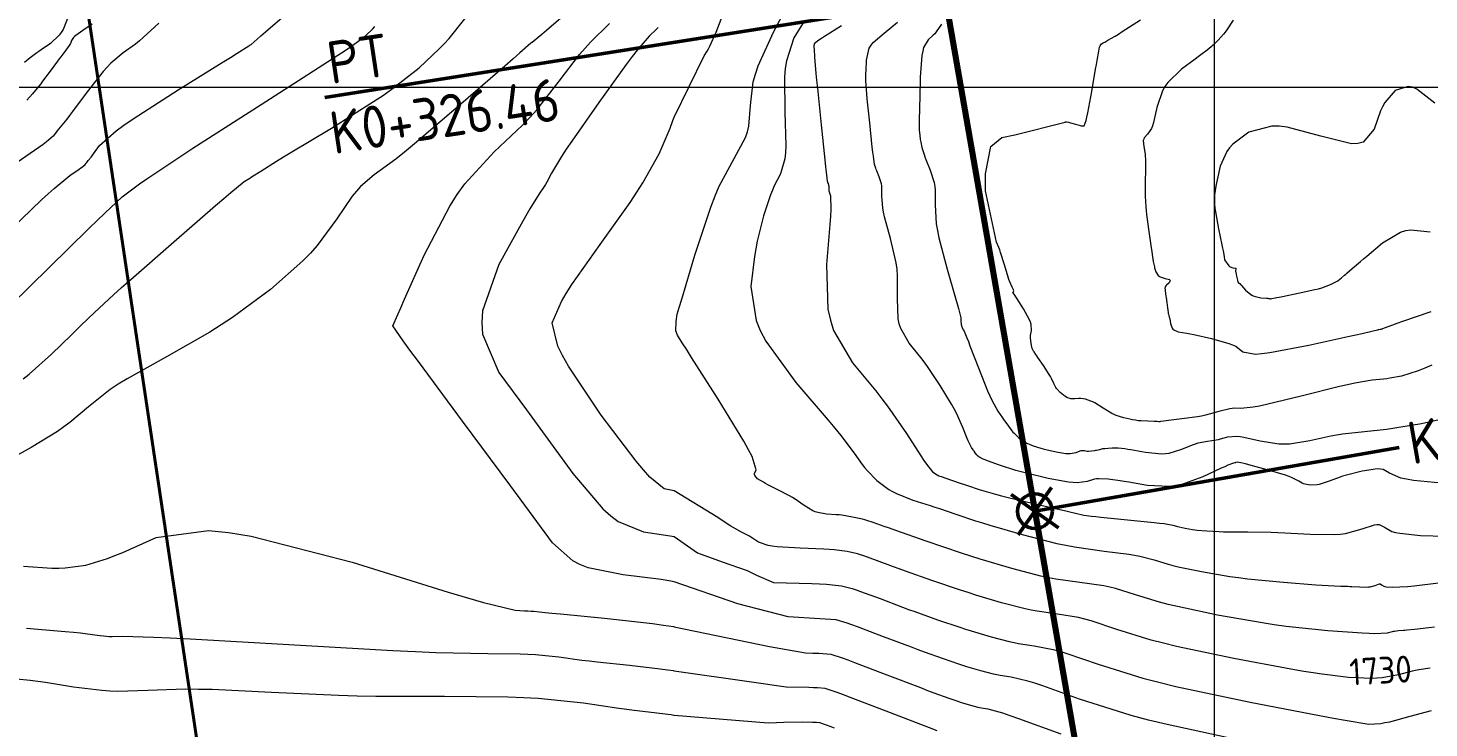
# Model space of a CAD drawing. Header units: millimetres. Extents: x 837475 to 838477, y 1189012 to 1191015.
# Drawn here: x 837908.5 to 838106.9, y 1190523.2 to 1190622.3 of the extents above; entities that cross this region are included whole.
import ezdxf

# ---------------------------------------------------------------- set-up
doc = ezdxf.new("R2010")
doc.units = ezdxf.units.MM
doc.header["$LTSCALE"] = 0.3
doc.linetypes.add('ACAD_ISO03W100', pattern=[30, 12, -18])
for name, color, linetype, lineweight in [('Abscisado 100m', 250, 'Continuous', 50), ('Abscisas TP Y TC', 250, 'Continuous', 50), ('COORD', 253, 'Continuous', 20), ('CORREDORVIA', 94, 'Continuous', 40), ('VIA_Curvas', 250, 'Continuous', 80)]:
    doc.layers.add(name, color=color, linetype=linetype, lineweight=lineweight)
for name, color, linetype, lineweight, true_color in [('COTAS 10', 7, 'Continuous', 9, 0x6e3e2d), ('COTAS INT', 7, 'Continuous', 5, 0x9fa19f), ('Linea_Tendencia', 7, 'ACAD_ISO03W100', 30, 0xef3939)]:
    doc.layers.add(name, color=color, linetype=linetype, lineweight=lineweight, true_color=true_color)
doc.styles.get("Standard").update_dxf_attribs({"font": 'isocp2.shx', "bigfont": '@extfont2.shx'})

msp = doc.modelspace()

# ---------------------------------------------------------------- linework, layer by layer
at = {"layer": 'Abscisado 100m'}
for p, q in [((838051.08, 1190553.89, 1705.28), (838102.67, 1190562.9, 1705.28)), ((838048.72, 1190550.53, 1705.28), (838053.44, 1190557.25, 1705.28)), ((838047.72, 1190556.25, 1705.28), (838054.44, 1190551.53, 1705.28))]:
    msp.add_line(p, q, dxfattribs=at)
msp.add_circle((838051.08, 1190553.89, 1705.28), 2.47, dxfattribs=at)
at = {"layer": 'Abscisas TP Y TC'}
msp.add_line((838038.43, 1190626.33, 1705.28), (837950.55, 1190612.42, 1705.28), dxfattribs=at)
at = {"layer": 'COORD'}
for p, q in [((838076.51, 1189013.87), (838076.51, 1191013.87)), ((837476.51, 1190613.87), (838476.51, 1190613.87))]:
    msp.add_line(p, q, dxfattribs=at)
at = {"layer": 'CORREDORVIA'}
msp.add_lwpolyline([(837918.48, 1189883.49), (837925.04, 1189453.38), (837902.5, 1189217.71), (837593.19, 1189234.4), (837666.02, 1189670.12), (837623.32, 1189818.02), (837548.5, 1190011.45), (837506.88, 1190461.6), (837936.28, 1190278.25), (837938.05, 1190355.4), (837933.05, 1190517.45), (837913.69, 1190646.74), (837916.91, 1190801.89), (837910.68, 1191000.96), (838213.03, 1190992.91), (838237.17, 1190821.34), (838237, 1190602.88), (838240.03, 1190437.2), (838238.1, 1190145.73), (838184.2, 1189898.28), (837758.84, 1190109.91), (837918.48, 1189883.49)], dxfattribs=at)
at = {"layer": 'COTAS 10'}
for points in [[(837906.05, 1190582.98), (837911.51, 1190588.35), (837917.15, 1190593.87), (837918.35, 1190595.03), (837919.4, 1190596.04), (837921.89, 1190598.35), (837924.33, 1190600.19), (837925.34, 1190600.9), (837926.49, 1190601.69), (837931.89, 1190605.24), (837938.15, 1190609.26), (837939.85, 1190610.35), (837941.53, 1190611.43), (837947.49, 1190615.24), (837952.41, 1190618.42), (837953.44, 1190619.1), (837954.33, 1190619.7), (837956.32, 1190621.17), (837957.34, 1190622.16), (837957.62, 1190622.45)], [(838107.02, 1190531.66), (838105.45, 1190531.46), (838104.97, 1190531.37), (838104.48, 1190531.26), (838102.57, 1190530.76), (838100.26, 1190530.33), (838099.51, 1190530.27), (838098.72, 1190530.24), (838095.46, 1190530.36), (838091.37, 1190530.88), (838090.82, 1190530.95), (838089.14, 1190531.22), (838087.3, 1190531.53), (838079.26, 1190533.03), (838071.15, 1190534.75), (838069.28, 1190535.21), (838067.56, 1190535.65), (838062.68, 1190537.15), (838059.06, 1190538.36), (838058.13, 1190538.61), (838057.24, 1190538.83), (838054.3, 1190539.32), (838051.42, 1190539.73), (838050.57, 1190539.89), (838049.7, 1190540.08), (838046.34, 1190540.94), (838042.7, 1190542.03), (838041.65, 1190542.37), (838040.57, 1190542.72), (838036.5, 1190544.09), (838032.74, 1190545.42), (838031.86, 1190545.74), (838031.04, 1190546.03), (838028.67, 1190546.92), (838026.85, 1190547.56), (838026.39, 1190547.71), (838025.95, 1190547.84), (838024.49, 1190548.2), (838022.66, 1190548.43), (838021.97, 1190548.48), (838021.22, 1190548.53), (838017.85, 1190548.65), (838014.59, 1190548.83), (838013.9, 1190548.92), (838013.31, 1190549.02), (838011.93, 1190549.51), (838011.1, 1190550.09), (838010.85, 1190550.24), (838010.59, 1190550.4), (838009.56, 1190550.94), (838008.38, 1190551.57), (838008.02, 1190551.79), (838007.65, 1190552.02), (838006.21, 1190553.02), (838000, 1190556.77), (837998.59, 1190557.05), (837996.56, 1190558.71), (837995.66, 1190559.73), (837994.63, 1190560.98), (837989.69, 1190567.49), (837985.06, 1190574.4), (837984.21, 1190575.91), (837983.55, 1190577.23), (837982.74, 1190580.54), (837984.04, 1190583.55), (837984.71, 1190584.69), (837985.51, 1190585.96), (837989.52, 1190591.64), (837993.77, 1190597.59), (837994.72, 1190599.02), (837995.58, 1190600.37), (837997.88, 1190604.45), (837999.44, 1190608.11), (837999.84, 1190609.18), (838000, 1190609.64), (838004.27, 1190618.34), (838004.68, 1190618.96), (838004.85, 1190619.29), (838005.04, 1190619.68), (838005.94, 1190621.66), (838006.92, 1190624.11)], [(838037.86, 1190622.81), (838037.12, 1190621.71), (838036.91, 1190621.45), (838036.7, 1190621.23), (838035.95, 1190620.6), (838035.33, 1190619.5), (838035.2, 1190618.98), (838035.09, 1190618.36), (838034.85, 1190615.31), (838034.77, 1190612.15), (838034.75, 1190611.46), (838034.73, 1190610.84), (838034.7, 1190609.26), (838034.71, 1190608.28), (838034.71, 1190608.04), (838034.72, 1190607.81), (838034.77, 1190607.12), (838034.86, 1190606.48), (838034.89, 1190606.29), (838034.93, 1190606.09), (838035.09, 1190605.33), (838035.39, 1190604.36), (838035.51, 1190604.03), (838035.65, 1190603.67), (838036.27, 1190602.16), (838036.83, 1190600.38), (838036.92, 1190599.85), (838036.98, 1190599.31), (838036.97, 1190597.25), (838037.11, 1190594.54), (838037.27, 1190593.59), (838037.48, 1190592.56), (838038.65, 1190588.14), (838039.86, 1190584.05), (838040.09, 1190583.23), (838040.28, 1190582.55), (838040.58, 1190581.24), (838040.6, 1190580.86), (838040.61, 1190580.77), (838040.61, 1190580.68), (838040.64, 1190580.43), (838040.66, 1190580.25), (838040.67, 1190580.22), (838040.67, 1190580.19), (838040.68, 1190580.13), (838040.7, 1190580.08), (838040.71, 1190580.05), (838040.72, 1190580.02), (838040.79, 1190579.87), (838040.88, 1190579.67), (838040.91, 1190579.62), (838040.94, 1190579.56), (838041.06, 1190579.35), (838041.46, 1190578.43), (838041.66, 1190577.92), (838041.89, 1190577.31), (838043.08, 1190574.2), (838044.37, 1190570.94), (838044.68, 1190570.23), (838044.97, 1190569.6), (838045.82, 1190568.04), (838046.49, 1190567.1), (838046.65, 1190566.86), (838046.81, 1190566.63), (838047.32, 1190565.9), (838047.81, 1190565.25), (838047.97, 1190565.08), (838048.13, 1190564.91), (838048.76, 1190564.32), (838049.49, 1190563.79), (838049.71, 1190563.67), (838049.94, 1190563.54), (838050.85, 1190563.16), (838051.93, 1190562.83), (838052.27, 1190562.73), (838052.63, 1190562.64), (838054.08, 1190562.28), (838055.48, 1190562.06), (838055.8, 1190562.04), (838056.09, 1190562.04), (838056.91, 1190562.21), (838057.49, 1190562.42), (838057.63, 1190562.46), (838057.75, 1190562.48), (838058.12, 1190562.46), (838058.46, 1190562.4), (838058.56, 1190562.39), (838058.67, 1190562.39), (838059.1, 1190562.41), (838059.56, 1190562.48), (838059.69, 1190562.51), (838059.81, 1190562.53), (838060.25, 1190562.64), (838060.7, 1190562.74), (838060.83, 1190562.76), (838060.97, 1190562.78), (838061.47, 1190562.83), (838062, 1190562.85), (838062.15, 1190562.86), (838062.31, 1190562.86), (838062.88, 1190562.85), (838063.83, 1190562.74), (838064.22, 1190562.68), (838064.67, 1190562.61), (838066.72, 1190562.24), (838068.98, 1190562.03), (838069.55, 1190562.06), (838070.09, 1190562.12), (838071.86, 1190562.65), (838073.4, 1190563.3), (838073.8, 1190563.44), (838074.19, 1190563.55), (838075.53, 1190563.82), (838076.74, 1190564), (838077.06, 1190564.05), (838077.37, 1190564.12), (838078.4, 1190564.39), (838079.69, 1190564.49), (838080.16, 1190564.45), (838080.68, 1190564.38), (838082.95, 1190563.85), (838085.6, 1190563.42), (838086.36, 1190563.4), (838087.13, 1190563.43), (838089.99, 1190563.9), (838092.96, 1190564.56), (838093.8, 1190564.71), (838094.64, 1190564.84), (838097.72, 1190565.19), (838100.86, 1190565.52), (838101.73, 1190565.63), (838102.61, 1190565.76), (838105.8, 1190566.3), (838108.74, 1190566.96)], [(838022.71, 1190523.19), (838022.08, 1190523.43), (838021.56, 1190523.62), (838020.63, 1190523.95), (838020.14, 1190523.99), (838019.89, 1190524), (838019.6, 1190524.01), (838018.15, 1190524.05), (838015.52, 1190523.99), (838014.48, 1190523.94), (838013.31, 1190523.88), (838000, 1190524.99), (837999.98, 1190524.99), (837999.58, 1190525.06), (837999.13, 1190525.12), (837997.2, 1190525.34), (837994.33, 1190525.68), (837993.29, 1190525.81), (837992.16, 1190525.97), (837987.2, 1190526.71), (837980.75, 1190527.37), (837978.68, 1190527.49), (837976.48, 1190527.58), (837967.5, 1190527.65), (837957.8, 1190527.67), (837955.13, 1190527.73), (837952.49, 1190527.8), (837943.02, 1190528.24), (837934.62, 1190528.64), (837932.65, 1190528.68), (837930.82, 1190528.7), (837925.51, 1190528.54), (837921.27, 1190528.4), (837920.12, 1190528.44), (837918.98, 1190528.5), (837914.96, 1190529.01), (837911.02, 1190529.64), (837909.94, 1190529.79), (837908.85, 1190529.93), (837904.96, 1190530.33)]]:
    msp.add_lwpolyline(points, dxfattribs=at)
at = {"layer": 'COTAS INT'}
for points in [[(837985.3, 1190624.8), (837981.95, 1190621.9), (837981.3, 1190621.35), (837980.78, 1190620.91), (837979.9, 1190620.2), (837979.82, 1190620.19), (837979.8, 1190620.18), (837979.78, 1190620.17), (837979.72, 1190620.1), (837978.17, 1190618.73), (837977.21, 1190617.89), (837976.02, 1190616.86), (837969.82, 1190611.47), (837963.26, 1190605.86), (837961.85, 1190604.7), (837960.6, 1190603.7), (837957.56, 1190601.47), (837955.59, 1190599.82), (837955.03, 1190599.19), (837954.45, 1190598.48), (837952.28, 1190595.28), (837949.48, 1190591.5), (837948.51, 1190590.42), (837947.44, 1190589.33), (837942.86, 1190585.28), (837937.47, 1190581.3), (837935.9, 1190580.26), (837934.28, 1190579.24), (837928.14, 1190575.75), (837922.57, 1190572.64), (837921.31, 1190571.85), (837920.17, 1190571.1), (837917.08, 1190568.67), (837914.45, 1190566.43), (837913.6, 1190565.81), (837912.69, 1190565.19), (837908.98, 1190562.92), (837905.5, 1190560.95)], [(837906.22, 1190593.85), (837910.45, 1190597.94), (837911.4, 1190598.81), (837912.24, 1190599.57), (837914.47, 1190601.38), (837915.77, 1190602.28), (837916.03, 1190602.47), (837916.24, 1190602.62), (837916.64, 1190602.96), (837916.77, 1190603.13), (837916.82, 1190603.19), (837916.86, 1190603.25), (837917.07, 1190603.49), (837917.46, 1190603.98), (837917.62, 1190604.19), (837917.81, 1190604.44), (837918.68, 1190605.63), (837921.02, 1190607.7), (837922.12, 1190608.51), (837923.43, 1190609.41), (837929.8, 1190613.52), (837936.01, 1190617.37), (837937.2, 1190618.11), (837938.17, 1190618.72), (837939.8, 1190619.73), (837939.94, 1190619.82), (837939.98, 1190619.84), (837940.01, 1190619.87), (837940.11, 1190619.93), (837940.99, 1190620.68), (837941.51, 1190621.14), (837942.16, 1190621.7), (837945.5, 1190624.61)], [(838107.67, 1190537.48), (838106.84, 1190537.38), (838104.83, 1190537.15), (838103.73, 1190537.05), (838103.47, 1190537.03), (838103.24, 1190537.01), (838102.56, 1190536.96), (838101.99, 1190536.88), (838101.81, 1190536.85), (838101.64, 1190536.81), (838100.94, 1190536.63), (838099.21, 1190536.54), (838098.38, 1190536.57), (838097.39, 1190536.61), (838092.57, 1190536.96), (838086.64, 1190537.59), (838084.95, 1190537.82), (838083.25, 1190538.08), (838076.95, 1190539.18), (838071.27, 1190540.4), (838069.95, 1190540.71), (838068.74, 1190541.02), (838065.32, 1190542.08), (838062.49, 1190542.95), (838061.67, 1190543.15), (838060.82, 1190543.32), (838054.05, 1190544.28), (838053.01, 1190544.48), (838051.93, 1190544.71), (838047.81, 1190545.77), (838043.33, 1190547.12), (838042.03, 1190547.53), (838040.7, 1190547.96), (838035.7, 1190549.65), (838031.39, 1190551.16), (838030.51, 1190551.47), (838029.76, 1190551.73), (838028.18, 1190552.31), (838027.3, 1190552.59), (838026.99, 1190552.67), (838026.66, 1190552.75), (838025.26, 1190553.05), (838023.75, 1190553.31), (838023.35, 1190553.36), (838022.95, 1190553.4), (838021.6, 1190553.49), (838020.33, 1190553.69), (838019.98, 1190553.8), (838019.64, 1190553.95), (838018.44, 1190554.69), (838017.16, 1190555.59), (838016.77, 1190555.83), (838016.36, 1190556.06), (838014.77, 1190556.89), (838013.29, 1190557.63), (838012.95, 1190557.81), (838012.65, 1190557.98), (838011.83, 1190558.49), (838011.42, 1190558.95), (838011.38, 1190559.09), (838011.37, 1190559.23), (838011.6, 1190559.75), (838011.04, 1190561.61), (838010.53, 1190562.59), (838009.87, 1190563.78), (838006.22, 1190569.75), (838002.47, 1190575.66), (838001.74, 1190576.8), (838001.15, 1190577.73), (838000.5, 1190578.78), (838000.27, 1190579.43), (838000.31, 1190580.72), (838000.44, 1190581.75), (838000.44, 1190581.76), (838000.73, 1190582.72), (838001.08, 1190583.91), (838002.94, 1190590.14), (838005.2, 1190596.93), (838005.8, 1190598.49), (838006.4, 1190599.9), (838008.49, 1190603.81), (838010.09, 1190606.77), (838010.38, 1190607.58), (838010.6, 1190608.39), (838010.83, 1190611.29), (838011.21, 1190614.63), (838011.52, 1190615.72), (838011.91, 1190616.89), (838014.09, 1190621.69), (838016.34, 1190625.95)], [(837927.07, 1190622.96), (837924.86, 1190620.9), (837924.3, 1190620.43), (837923.76, 1190619.99), (837922.02, 1190618.74), (837920.27, 1190617.3), (837919.73, 1190616.74), (837919.16, 1190616.11), (837916.9, 1190613.24), (837914.84, 1190610.45), (837914.41, 1190609.86), (837914.02, 1190609.36), (837913.11, 1190608.21), (837912.63, 1190607.64), (837912.51, 1190607.5), (837912.41, 1190607.37), (837912.09, 1190606.96), (837911.16, 1190606.17), (837910.66, 1190605.8), (837910.05, 1190605.36), (837907, 1190603.25)], [(837907.86, 1190572.6), (837908.72, 1190573.28), (837911.86, 1190576.09), (837914.71, 1190578.86), (837915.39, 1190579.53), (837916.03, 1190580.15), (837917.94, 1190582.02), (837920.64, 1190584.52), (837921.78, 1190585.54), (837923.08, 1190586.69), (837929.16, 1190592.02), (837935.06, 1190597.13), (837936.24, 1190598.14), (837937.23, 1190598.98), (837939.16, 1190600.54), (837939.92, 1190601.02), (837940.16, 1190601.18), (837940.42, 1190601.35), (837941.48, 1190602.02), (837943.72, 1190603.4), (837944.73, 1190604.01), (837945.89, 1190604.72), (837951.48, 1190608.09), (837957.45, 1190611.84), (837958.85, 1190612.78), (837960.14, 1190613.68), (837963.9, 1190616.61), (837966.76, 1190619.29), (837967.47, 1190620.04), (837968.16, 1190620.79), (837970.37, 1190623.54)], [(837914.23, 1190623.82), (837913.51, 1190622.06), (837913.25, 1190621.64), (837912.96, 1190621.25), (837911.7, 1190620.09), (837910.4, 1190619.18), (837910.08, 1190618.95), (837909.78, 1190618.73), (837908.85, 1190618.03), (837908.04, 1190617.39)], [(837917.61, 1190622.78), (837916.3, 1190621.92), (837915.33, 1190621.22), (837915.14, 1190621.05), (837914.98, 1190620.91), (837914.7, 1190620.5), (837914.55, 1190620.09), (837914.47, 1190619.95), (837914.37, 1190619.79), (837913.89, 1190619.12), (837913.2, 1190618.2), (837912.97, 1190617.89), (837912.72, 1190617.56), (837911.69, 1190616.16), (837910.61, 1190614.72), (837910.33, 1190614.36), (837910.06, 1190614.01), (837909.16, 1190612.93), (837908.39, 1190612.03)], [(838080.86, 1190521.31), (838069.82, 1190523.69), (838067.18, 1190524.34), (838064.73, 1190524.99), (838057.41, 1190527.3), (838052.19, 1190529.17), (838051.06, 1190529.54), (838050.08, 1190529.84), (838047.7, 1190530.41), (838046.15, 1190530.63), (838045.69, 1190530.72), (838045.22, 1190530.82), (838043.42, 1190531.28), (838041.46, 1190531.87), (838040.89, 1190532.05), (838040.31, 1190532.24), (838038.12, 1190532.98), (838035.44, 1190533.94), (838034.55, 1190534.27), (838033.6, 1190534.63), (838029.65, 1190536.13), (838025.96, 1190537.52), (838025.18, 1190537.8), (838024.51, 1190538.03), (838022.95, 1190538.5), (838020.63, 1190538.68), (838016.13, 1190538.95), (838009.01, 1190540.78), (838000, 1190543.9), (837999.53, 1190543.99), (837998.15, 1190544.21), (837992.79, 1190544.87), (837987.82, 1190545.9), (837986.68, 1190546.36), (837985.65, 1190546.89), (837982.79, 1190549.41), (837979.51, 1190553.87), (837978.21, 1190555.63), (837976.74, 1190557.61), (837970.05, 1190566.62), (837963.8, 1190575.06), (837962.6, 1190576.68), (837961.65, 1190577.99), (837960.17, 1190580.11), (837960.88, 1190581.7), (837961.31, 1190582.67), (837961.85, 1190583.87), (837964.62, 1190590.11), (837968.24, 1190597.06), (837969.3, 1190598.71), (837970.38, 1190600.23), (837974.51, 1190604.73), (837978.54, 1190608.51), (837979.56, 1190609.59), (837980.55, 1190610.68), (837983.75, 1190614.73), (837986.62, 1190618.49), (837987.39, 1190619.41), (837988.16, 1190620.27), (837990.84, 1190622.91)], [(837997.73, 1190622.35), (837997.47, 1190622.06), (837996.49, 1190621.11), (837994.79, 1190619.14), (837994.06, 1190618.21), (837993.23, 1190617.11), (837989.34, 1190611.73), (837985.51, 1190606.26), (837984.73, 1190605.1), (837984.06, 1190604.09), (837982.64, 1190601.73), (837981.98, 1190600.46), (837981.79, 1190600.13), (837981.6, 1190599.82), (837980.91, 1190598.78), (837979.6, 1190596.67), (837979.02, 1190595.68), (837978.35, 1190594.5), (837975.18, 1190588.78), (837972.88, 1190582.26), (837972.77, 1190580.58), (837972.88, 1190578.95), (837975.18, 1190573.52), (837979.09, 1190568.23), (837980.22, 1190566.7), (837981.37, 1190565.13), (837985.69, 1190559.21), (837989.93, 1190554.21), (837991.03, 1190553.23), (837992.1, 1190552.42), (837995.69, 1190550.96), (837999.44, 1190550.42), (838000, 1190550.31), (838003.3, 1190548.02), (838006.83, 1190546.71), (838010.36, 1190545.49), (838011.65, 1190544.86), (838014.09, 1190543.81), (838019.48, 1190543.66), (838020.6, 1190543.61), (838021.57, 1190543.56), (838023.72, 1190543.35), (838025.23, 1190542.94), (838025.79, 1190542.76), (838026.41, 1190542.54), (838029.16, 1190541.52), (838032.32, 1190540.33), (838033.21, 1190540), (838034.09, 1190539.68), (838037.31, 1190538.53), (838040.44, 1190537.48), (838041.27, 1190537.21), (838042.08, 1190536.95), (838044.88, 1190536.11), (838047.46, 1190535.45), (838048.13, 1190535.3), (838048.78, 1190535.18), (838051, 1190534.86), (838053.66, 1190534.34), (838054.6, 1190534.08), (838055.62, 1190533.77), (838060.04, 1190532.23), (838066.38, 1190530.27), (838068.61, 1190529.7), (838071.04, 1190529.11), (838081.56, 1190526.87), (838091.35, 1190524.98), (838093.33, 1190524.61), (838094.99, 1190524.3), (838098.35, 1190523.76), (838100.04, 1190523.87), (838100.64, 1190523.98), (838101.31, 1190524.11), (838104.21, 1190524.89), (838107.22, 1190525.71)], [(838018.41, 1190623.23), (838016.97, 1190620.87), (838015.91, 1190617.61), (838015.74, 1190616.51), (838015.62, 1190615.32), (838015.67, 1190610.34), (838015.82, 1190605.63), (838015.78, 1190604.62), (838015.69, 1190603.74), (838015.07, 1190601.63), (838014.17, 1190599.94), (838013.91, 1190599.33), (838013.65, 1190598.66), (838012.67, 1190595.69), (838011.78, 1190592.1), (838011.57, 1190591.03), (838011.39, 1190589.93), (838010.87, 1190585.69), (838011.6, 1190580.89), (838012.21, 1190579.44), (838012.99, 1190577.94), (838017.26, 1190572.08), (838021.81, 1190566.77), (838022.77, 1190565.62), (838023.6, 1190564.61), (838025.5, 1190562.08), (838026.63, 1190560.5), (838026.97, 1190560.08), (838027.33, 1190559.67), (838028.72, 1190558.24), (838030.4, 1190556.98), (838030.94, 1190556.67), (838031.5, 1190556.38), (838033.81, 1190555.47), (838036.27, 1190554.69), (838036.93, 1190554.47), (838037.59, 1190554.25), (838039.88, 1190553.47), (838042.68, 1190552.55), (838043.66, 1190552.25), (838044.72, 1190551.93), (838049.27, 1190550.6), (838054.17, 1190549.34), (838055.44, 1190549.07), (838056.69, 1190548.83), (838060.89, 1190548.24), (838064.4, 1190547.81), (838065.2, 1190547.68), (838065.93, 1190547.55), (838067.96, 1190547), (838069.93, 1190546.4), (838070.62, 1190546.22), (838071.38, 1190546.04), (838074.65, 1190545.34), (838078.68, 1190544.67), (838079.92, 1190544.5), (838081.2, 1190544.34), (838086.28, 1190543.84), (838090.83, 1190543.48), (838091.77, 1190543.41), (838092.59, 1190543.36), (838094.41, 1190543.27), (838095.38, 1190543.26), (838095.67, 1190543.25), (838095.95, 1190543.24), (838097.04, 1190543.17), (838098.06, 1190543.16), (838098.3, 1190543.18), (838098.53, 1190543.21), (838099.23, 1190543.4), (838099.74, 1190543.57), (838099.85, 1190543.59), (838099.95, 1190543.59), (838100.17, 1190543.47), (838100.48, 1190543.29), (838100.63, 1190543.25), (838100.81, 1190543.21), (838101.68, 1190543.12), (838103.81, 1190543.23), (838104.78, 1190543.33), (838105.92, 1190543.46), (838111.39, 1190544.14)], [(838023.68, 1190622.57), (838021.31, 1190621.06), (838020.85, 1190620.77), (838020.47, 1190620.52), (838019.84, 1190620.04), (838019.8, 1190619.67), (838019.8, 1190619.48), (838019.81, 1190619.25), (838019.87, 1190618.13), (838020.08, 1190615.83), (838020.18, 1190614.87), (838020.29, 1190613.76), (838020.82, 1190608.55), (838021.35, 1190603.59), (838021.45, 1190602.64), (838021.53, 1190601.87), (838021.68, 1190600.59), (838021.71, 1190600.48), (838021.72, 1190600.45), (838021.74, 1190600.41), (838021.81, 1190600.24), (838021.87, 1190600.04), (838021.88, 1190599.98), (838021.89, 1190599.92), (838021.89, 1190599.69), (838021.91, 1190599.36), (838021.93, 1190599.24), (838021.96, 1190599.1), (838022.13, 1190598.5), (838022.18, 1190596.58), (838022.13, 1190595.62), (838022.06, 1190594.48), (838021.6, 1190588.8), (838021.79, 1190582.47), (838022.13, 1190580.92), (838022.59, 1190579.45), (838025.28, 1190574.87), (838028.57, 1190570.9), (838029.41, 1190569.81), (838030.22, 1190568.73), (838032.88, 1190564.87), (838034.94, 1190561.72), (838035.37, 1190561.08), (838035.74, 1190560.55), (838036.58, 1190559.47), (838037.24, 1190559.04), (838037.5, 1190558.91), (838037.79, 1190558.79), (838039.11, 1190558.32), (838040.66, 1190557.82), (838041.11, 1190557.67), (838041.55, 1190557.53), (838043.19, 1190556.97), (838045.49, 1190556.28), (838046.34, 1190556.06), (838047.29, 1190555.82), (838051.51, 1190554.83), (838055.44, 1190553.94), (838056.22, 1190553.76), (838056.85, 1190553.62), (838057.99, 1190553.35), (838059.09, 1190553.21), (838059.7, 1190553.14), (838060.43, 1190553.06), (838064.19, 1190552.69), (838067.97, 1190552.31), (838068.73, 1190552.22), (838069.36, 1190552.14), (838070.59, 1190551.93), (838071.11, 1190551.77), (838071.29, 1190551.73), (838071.49, 1190551.68), (838072.35, 1190551.5), (838073.4, 1190551.32), (838073.73, 1190551.27), (838074.06, 1190551.23), (838075.4, 1190551.1), (838077.16, 1190551.01), (838077.76, 1190550.99), (838078.42, 1190550.98), (838081.24, 1190550.96), (838084.52, 1190550.92), (838085.47, 1190550.89), (838086.44, 1190550.85), (838090.07, 1190550.63), (838093.48, 1190550.59), (838094.3, 1190550.65), (838095.07, 1190550.75), (838097.43, 1190551.41), (838099.14, 1190551.98), (838099.5, 1190552.02), (838099.82, 1190552.02), (838100.57, 1190551.63), (838101.62, 1190551.03), (838102.12, 1190550.89), (838102.72, 1190550.77), (838105.65, 1190550.45), (838109.23, 1190550.37)], [(838109.61, 1190557.78), (838104.68, 1190558.25), (838103.7, 1190558.41), (838102.88, 1190558.58), (838101.29, 1190559.29), (838100.4, 1190559.81), (838100.01, 1190559.86), (838099.56, 1190559.87), (838097.43, 1190559.55), (838095.18, 1190558.98), (838094.65, 1190558.83), (838094.16, 1190558.68), (838092.73, 1190558.15), (838091.62, 1190557.76), (838091.33, 1190557.69), (838091.05, 1190557.64), (838090.1, 1190557.59), (838089.3, 1190557.72), (838089.11, 1190557.77), (838088.94, 1190557.84), (838088.45, 1190558.15), (838087.51, 1190558.63), (838087.07, 1190558.79), (838086.54, 1190558.98), (838083.94, 1190559.76), (838081.38, 1190560.45), (838080.88, 1190560.58), (838080.46, 1190560.68), (838079.71, 1190560.81), (838079.52, 1190560.76), (838079.46, 1190560.75), (838079.4, 1190560.73), (838079.18, 1190560.7), (838078.38, 1190560.39), (838077.95, 1190560.19), (838077.44, 1190559.96), (838074.87, 1190558.74), (838071.75, 1190557.63), (838070.9, 1190557.47), (838070.06, 1190557.37), (838067.04, 1190557.52), (838064.36, 1190558), (838063.73, 1190558.11), (838063.15, 1190558.2), (838061.45, 1190558.44), (838060.14, 1190558.49), (838059.81, 1190558.46), (838059.5, 1190558.41), (838058.47, 1190558.1), (838057.05, 1190557.9), (838056.49, 1190557.93), (838055.86, 1190557.99), (838052.98, 1190558.52), (838049.89, 1190559.26), (838049.12, 1190559.47), (838048.39, 1190559.67), (838046.09, 1190560.39), (838044.39, 1190561), (838044.05, 1190561.14), (838043.76, 1190561.25), (838043.16, 1190561.56), (838042.93, 1190561.77), (838042.88, 1190561.83), (838042.82, 1190561.9), (838042.64, 1190562.13), (838042.46, 1190562.39), (838042.4, 1190562.48), (838042.34, 1190562.56), (838042.1, 1190562.9), (838041.76, 1190563.56), (838041.63, 1190563.84), (838041.5, 1190564.17), (838040.89, 1190565.72), (838039.97, 1190567.76), (838039.64, 1190568.39), (838039.27, 1190569.05), (838037.67, 1190571.7), (838035.89, 1190574.35), (838035.41, 1190575.01), (838034.94, 1190575.64), (838033.3, 1190577.67), (838032.08, 1190579.75), (838031.87, 1190580.42), (838031.71, 1190581.12), (838031.63, 1190584), (838031.65, 1190587.21), (838031.56, 1190588.12), (838031.44, 1190589.05), (838030.64, 1190592.47), (838029.81, 1190595.52), (838029.67, 1190596.21), (838029.55, 1190596.82), (838029.43, 1190598.47), (838029.43, 1190599.62), (838029.4, 1190599.92), (838029.35, 1190600.21), (838029.04, 1190601.2), (838028.69, 1190602.04), (838028.62, 1190602.24), (838028.55, 1190602.42), (838028.39, 1190602.96), (838028.21, 1190604.13), (838028.14, 1190604.71), (838028.06, 1190605.4), (838027.69, 1190608.82), (838027.34, 1190612.26), (838027.28, 1190612.96), (838027.22, 1190613.55), (838027.14, 1190614.78), (838027.16, 1190615.55), (838027.17, 1190615.85), (838027.18, 1190616.19), (838027.22, 1190617.72), (838027.63, 1190619.39), (838027.88, 1190619.81), (838028.18, 1190620.22), (838029.72, 1190621.53), (838031.63, 1190623.11)], [(838107.29, 1190574.54), (838106.26, 1190574.11), (838105.35, 1190573.74), (838102.97, 1190572.98), (838101.34, 1190572.7), (838100.89, 1190572.64), (838100.44, 1190572.58), (838098.83, 1190572.42), (838096.35, 1190572), (838095.34, 1190571.78), (838094.21, 1190571.52), (838088.96, 1190570.22), (838083.89, 1190568.97), (838082.87, 1190568.75), (838082, 1190568.59), (838080.25, 1190568.43), (838079.34, 1190568.48), (838079.02, 1190568.44), (838078.66, 1190568.38), (838077.1, 1190567.98), (838075.22, 1190567.48), (838074.66, 1190567.36), (838074.08, 1190567.26), (838071.88, 1190566.94), (838070.01, 1190566.72), (838069.65, 1190566.68), (838069.35, 1190566.64), (838068.84, 1190566.56), (838068.77, 1190566.54), (838068.75, 1190566.54), (838068.72, 1190566.54), (838068.62, 1190566.55), (838068.32, 1190566.57), (838068.17, 1190566.58), (838067.98, 1190566.59), (838067.06, 1190566.63), (838066.11, 1190566.67), (838065.9, 1190566.69), (838065.72, 1190566.7), (838065.3, 1190566.76), (838064.89, 1190566.84), (838064.73, 1190566.88), (838064.54, 1190566.92), (838063.67, 1190567.09), (838062.6, 1190567.43), (838062.29, 1190567.56), (838061.96, 1190567.73), (838060.73, 1190568.48), (838059.57, 1190569.21), (838059.29, 1190569.36), (838059.02, 1190569.48), (838058.23, 1190569.75), (838057.58, 1190569.82), (838057.42, 1190569.83), (838057.26, 1190569.84), (838056.73, 1190569.81), (838056.26, 1190569.79), (838056.15, 1190569.8), (838056.04, 1190569.82), (838055.69, 1190569.95), (838055.34, 1190570.16), (838055.23, 1190570.24), (838055.11, 1190570.32), (838054.66, 1190570.69), (838054.22, 1190571.14), (838054.12, 1190571.27), (838054.03, 1190571.41), (838053.77, 1190571.95), (838053.42, 1190572.68), (838053.27, 1190572.94), (838053.09, 1190573.23), (838052.29, 1190574.49), (838051.51, 1190575.65), (838051.35, 1190575.88), (838051.22, 1190576.06), (838050.98, 1190576.42), (838050.92, 1190576.5), (838050.88, 1190576.55), (838050.82, 1190576.64), (838050.73, 1190576.84), (838050.71, 1190576.94), (838050.67, 1190577.06), (838050.53, 1190577.66), (838050.44, 1190578.38), (838050.45, 1190578.57), (838050.46, 1190578.76), (838050.6, 1190579.44), (838050.55, 1190580.31), (838050.45, 1190580.63), (838050.3, 1190580.98), (838049.45, 1190582.52), (838048.55, 1190583.94), (838048.37, 1190584.22), (838048.23, 1190584.44), (838047.99, 1190584.81), (838047.98, 1190584.86), (838047.99, 1190584.87), (838047.99, 1190584.89), (838048.06, 1190584.95), (838048.08, 1190585.08), (838048.06, 1190585.15), (838048.03, 1190585.22), (838047.84, 1190585.59), (838047.52, 1190586.34), (838047.41, 1190586.66), (838047.29, 1190587.02), (838046.76, 1190588.75), (838046.22, 1190590.48), (838046.1, 1190590.85), (838045.98, 1190591.18), (838045.63, 1190591.96), (838044.08, 1190599.23), (838044.08, 1190601.63), (838044.82, 1190605.5), (838046.39, 1190606.79), (838048.23, 1190607.16), (838055.36, 1190608.96), (838055.37, 1190608.98), (838055.4, 1190608.99), (838055.54, 1190609), (838055.86, 1190608.93), (838055.98, 1190608.9), (838056.13, 1190608.86), (838056.81, 1190608.66), (838057.49, 1190608.47), (838057.63, 1190608.44), (838057.76, 1190608.42), (838058.06, 1190608.41), (838058.32, 1190609.19), (838058.43, 1190609.66), (838058.56, 1190610.24), (838059.12, 1190613.28), (838059.68, 1190616.44), (838059.79, 1190617.1), (838059.89, 1190617.67), (838060.11, 1190618.96), (838060.24, 1190619.54), (838060.28, 1190619.66), (838060.33, 1190619.76), (838060.5, 1190620.01), (838060.76, 1190620.18), (838060.86, 1190620.23), (838060.96, 1190620.28), (838061.42, 1190620.52), (838062.44, 1190621.12), (838062.9, 1190621.41), (838063.44, 1190621.75), (838066.02, 1190623.44)], [(838079.16, 1190623.38), (838078.24, 1190622.01), (838078, 1190621.69), (838077.78, 1190621.39), (838077.03, 1190620.53), (838076.36, 1190619.89), (838076.19, 1190619.74), (838076.02, 1190619.58), (838075.46, 1190619.11), (838074.58, 1190618.45), (838074.21, 1190618.17), (838073.79, 1190617.86), (838071.83, 1190616.42), (838069.89, 1190614.56), (838069.48, 1190613.99), (838069.13, 1190613.39), (838068.34, 1190611), (838067.88, 1190608.87), (838067.74, 1190608.43), (838067.59, 1190608.05), (838067, 1190607.23), (838066.55, 1190606.73), (838066.48, 1190606.55), (838066.43, 1190606.35), (838066.49, 1190605.51), (838066.67, 1190604.41), (838066.7, 1190604.06), (838066.72, 1190603.68), (838066.73, 1190602.13), (838066.7, 1190600.53), (838066.69, 1190600.12), (838066.69, 1190599.73), (838066.69, 1190598.46), (838066.78, 1190596.98), (838066.83, 1190596.46), (838066.9, 1190595.89), (838067.22, 1190593.46), (838067.56, 1190591.14), (838067.63, 1190590.64), (838067.69, 1190590.22), (838067.84, 1190589.22), (838067.95, 1190588.64), (838067.99, 1190588.48), (838068.03, 1190588.32), (838068.22, 1190587.74), (838068.54, 1190587.24), (838068.68, 1190587.13), (838068.83, 1190587.04), (838069.53, 1190586.84), (838070.12, 1190586.67), (838070.19, 1190586.61), (838070.23, 1190586.54), (838070.07, 1190586.21), (838069.73, 1190585.89), (838069.67, 1190585.82), (838069.61, 1190585.76), (838069.5, 1190585.63), (838069.49, 1190585.42), (838069.5, 1190585.32), (838069.51, 1190585.2), (838069.59, 1190584.6), (838069.7, 1190583.86), (838069.73, 1190583.65), (838069.75, 1190583.44), (838069.85, 1190582.67), (838069.94, 1190582.02), (838069.96, 1190581.9), (838069.98, 1190581.78), (838070.05, 1190581.56), (838070.11, 1190581.34), (838070.13, 1190581.23), (838070.16, 1190581.09), (838070.26, 1190580.44), (838070.5, 1190579.78), (838070.61, 1190579.64), (838070.74, 1190579.53), (838071.38, 1190579.29), (838072.57, 1190579.08), (838073.05, 1190578.98), (838073.59, 1190578.87), (838076.09, 1190578.31), (838078.54, 1190577.62), (838079.06, 1190577.42), (838079.51, 1190577.22), (838080.53, 1190576.46), (838082.31, 1190576.13), (838083.23, 1190576.19), (838084.33, 1190576.33), (838089.87, 1190577.37), (838095.4, 1190578.6), (838096.5, 1190578.85), (838097.42, 1190579.05), (838099.17, 1190579.45), (838099.61, 1190579.57), (838099.7, 1190579.59), (838099.78, 1190579.61), (838099.94, 1190579.64), (838100.02, 1190579.65), (838100.04, 1190579.65), (838100.06, 1190579.65), (838100.14, 1190579.67), (838100.26, 1190579.7), (838100.3, 1190579.72), (838100.35, 1190579.74), (838100.57, 1190579.84), (838101.74, 1190580.27), (838102.38, 1190580.5), (838103.17, 1190580.77), (838107.17, 1190582.16)], [(838107.71, 1190611.61), (838105.16, 1190613.61), (838104.53, 1190613.87), (838103.94, 1190614), (838102.09, 1190613.41), (838100.64, 1190611.7), (838100.3, 1190611.13), (838099.99, 1190610.52), (838099.11, 1190607.97), (838097.53, 1190606.1), (838096.78, 1190605.91), (838095.89, 1190605.87), (838091.54, 1190606.94), (838086.8, 1190608.25), (838085.66, 1190608.37), (838084.6, 1190608.38), (838081.39, 1190607.5), (838079.11, 1190605.81), (838078.64, 1190605.3), (838078.23, 1190604.78), (838077.3, 1190602.73), (838076.88, 1190600.79), (838076.79, 1190600.33), (838076.71, 1190599.9), (838076.5, 1190598.65), (838076.51, 1190597.28), (838076.56, 1190596.78), (838076.64, 1190596.24), (838077.09, 1190593.85), (838077.56, 1190591.59), (838077.66, 1190591.13), (838077.73, 1190590.74), (838077.87, 1190589.93), (838077.91, 1190589.48), (838078.53, 1190588.6), (838078.62, 1190588.53), (838078.72, 1190588.47), (838079.12, 1190588.34), (838079.45, 1190588.28), (838079.51, 1190588.26), (838079.55, 1190588.23), (838079.55, 1190588.14), (838079.5, 1190587.93), (838079.5, 1190587.83), (838079.51, 1190587.72), (838079.62, 1190587.15), (838079.75, 1190586.6), (838079.78, 1190586.5), (838079.8, 1190586.41), (838079.84, 1190586.26), (838079.86, 1190586.23), (838079.87, 1190586.23), (838079.88, 1190586.22), (838079.94, 1190586.2), (838080.13, 1190586.04), (838080.22, 1190585.94), (838080.33, 1190585.81), (838080.91, 1190585.18), (838081.66, 1190584.54), (838081.89, 1190584.41), (838082.13, 1190584.31), (838083.06, 1190584.1), (838083.87, 1190584.04), (838084.02, 1190584.02), (838084.15, 1190584.01), (838084.36, 1190583.97), (838084.42, 1190583.95), (838084.44, 1190583.95), (838084.47, 1190583.95), (838084.63, 1190583.98), (838085.31, 1190584.12), (838085.68, 1190584.19), (838086.12, 1190584.28), (838088.35, 1190584.72), (838090.71, 1190585.24), (838091.24, 1190585.37), (838091.71, 1190585.5), (838092.92, 1190585.95), (838093.68, 1190586.35), (838093.85, 1190586.46), (838094.02, 1190586.55), (838094.48, 1190586.89), (838094.93, 1190587.28), (838095.09, 1190587.42), (838095.26, 1190587.57), (838096, 1190588.21), (838097.16, 1190589.21), (838097.6, 1190589.58), (838098.09, 1190590), (838100.29, 1190591.84), (838102.86, 1190593.38), (838103.59, 1190593.59), (838104.32, 1190593.72), (838107.02, 1190593.42)], [(837907.9, 1190546.1), (837911.9, 1190545.83), (837912.88, 1190545.83), (837913.81, 1190545.86), (837916.72, 1190546.24), (837919.81, 1190547.2), (837920.85, 1190547.6), (837921.97, 1190548.05), (837926.67, 1190550.17), (837934.1, 1190551.14), (837936.94, 1190550.88), (837940.12, 1190550.38), (837954.42, 1190546.67), (837968.01, 1190542.45), (837970.74, 1190541.64), (837973.02, 1190540.98), (837977.51, 1190539.88), (837978.81, 1190539.8), (837979.07, 1190539.79), (837979.29, 1190539.77), (837979.76, 1190539.76), (837979.93, 1190539.76), (837979.97, 1190539.75), (837980.02, 1190539.75), (837980.14, 1190539.74), (837981.74, 1190539.58), (837982.71, 1190539.48), (837983.91, 1190539.37), (837990.14, 1190538.76), (837996.95, 1190538), (837998.52, 1190537.78), (837999.94, 1190537.56), (838000, 1190537.55), (838013.49, 1190534.77), (838018.61, 1190533.85), (838019.62, 1190533.82), (838020.47, 1190533.78), (838022.17, 1190533.65), (838023.79, 1190533.13), (838024.58, 1190532.84), (838025.52, 1190532.5), (838030.14, 1190530.74), (838034.88, 1190528.93), (838035.9, 1190528.54), (838036.79, 1190528.2), (838038.92, 1190527.42), (838040.18, 1190527), (838040.51, 1190526.89), (838040.83, 1190526.78), (838041.95, 1190526.45), (838042.99, 1190526.18), (838043.26, 1190526.13), (838043.52, 1190526.08), (838044.4, 1190525.95), (838046.5, 1190525.35), (838047.53, 1190525), (838048.75, 1190524.58), (838054.77, 1190522.38)], [(838037.25, 1190522.81), (838036.16, 1190523.22), (838030.63, 1190525.35), (838025.07, 1190527.48), (838023.97, 1190527.89), (838023.07, 1190528.22), (838021.4, 1190528.8), (838020.3, 1190528.89), (838019.75, 1190528.91), (838019.1, 1190528.93), (838015.87, 1190529.01), (838010.94, 1190529.68), (838000, 1190531.27), (837999.96, 1190531.28), (837999.05, 1190531.42), (837998.04, 1190531.56), (837993.67, 1190532.05), (837989.12, 1190532.52), (837988, 1190532.65), (837986.95, 1190532.78), (837983.67, 1190533.22), (837980.38, 1190533.56), (837979.32, 1190533.62), (837978.2, 1190533.67), (837973.63, 1190533.71), (837966.28, 1190533.86), (837963.41, 1190533.98), (837960.17, 1190534.14), (837945.48, 1190534.97), (837931.48, 1190535.78), (837928.68, 1190535.93), (837926.35, 1190536.04), (837921.85, 1190536.15), (837920.43, 1190536.11), (837920.04, 1190536.12), (837919.66, 1190536.14), (837918.31, 1190536.31), (837915.97, 1190536.61), (837914.96, 1190536.71), (837913.8, 1190536.83), (837908.31, 1190537.31)]]:
    msp.add_lwpolyline(points, dxfattribs=at)
at = {"layer": 'Linea_Tendencia', "elevation": 1705.28}
msp.add_lwpolyline([(838041.85, 1190952.65), (838036.56, 1190637.07), (838092.2, 1190318.42), (838154.51, 1189961.57), (837526.84, 1190428.19), (837754.28, 1189827.03), (837723.49, 1189335.31)], dxfattribs=at)
at = {"layer": 'VIA_Curvas', "elevation": 1705.28}
msp.add_lwpolyline([(838041.85, 1190952.65), (838036.74, 1190647.96, 0.047448), (838038.43, 1190626.33), (838092.2, 1190318.42), (838105.06, 1190244.77, -0.677898), (837923.79, 1190133.09), (837840.86, 1190194.75, 0.749125), (837665.3, 1190062.22), (837745.55, 1189850.11, -0.106451), (837752.74, 1189802.4), (837723.49, 1189335.31)], format="xyb", dxfattribs=at)

# ---------------------------------------------------------------- texts
at = {"layer": 'Abscisado 100m'}
msp.add_text('K0+400.00', height=6, rotation=9.9049, dxfattribs=at).set_placement((838104.49, 1190560.48))
at = {"layer": 'Abscisas TP Y TC'}
for s, p in [('PT', (837951.42, 1190614.3)), ('K0+326.46', (837951.8, 1190604.39))]:
    msp.add_text(s, height=6, rotation=8.5978, dxfattribs=at).set_placement(p)
at = {"layer": 'COTAS 10', "insert": (838095.71, 1190529.22), "char_height": 3.8, "attachment_point": 7, "rotation": 3.174}
msp.add_mtext('1730', dxfattribs=at)

doc.saveas('drawing.dxf')
